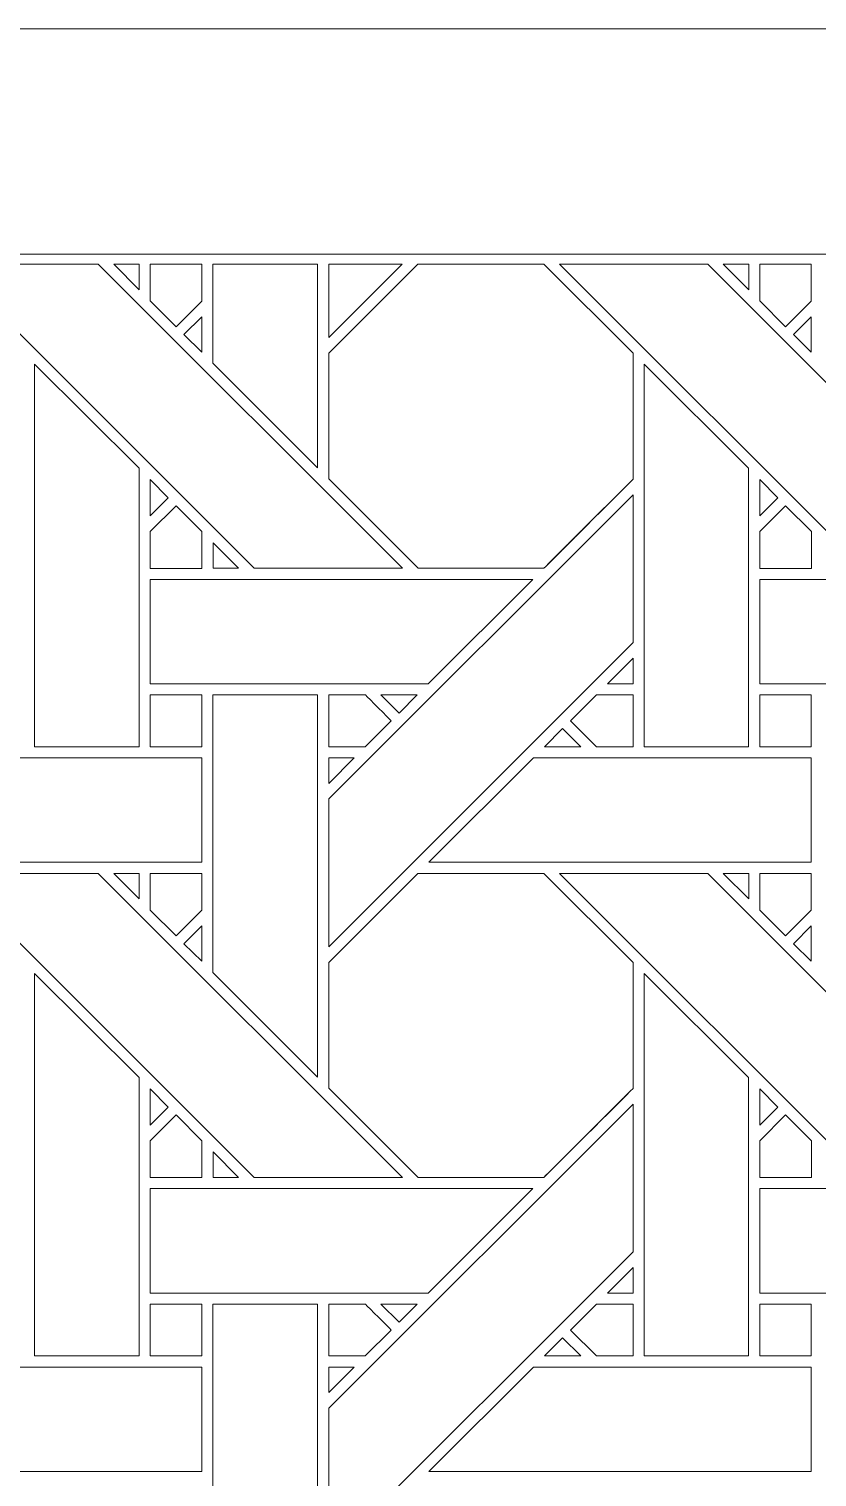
# Model space of a CAD drawing. Header units: inches. Extents: x 7.38 to 17.38, y 6.59 to 11.59.
# Drawn here: x 13.577 to 14.804, y 9.34 to 11.595 of the extents above; entities that cross this region are included whole.
import ezdxf

# ---------------------------------------------------------------- set-up
doc = ezdxf.new("R2010")
doc.units = ezdxf.units.IN
doc.header["$MEASUREMENT"] = 0
doc.layers.add('Design', color=7, linetype='Continuous', lineweight=0)

msp = doc.modelspace()

# ---------------------------------------------------------------- linework, layer by layer
at = {"layer": 'Design'}
for points, knots in [([(7.3829, 11.5948), (7.3829, 11.5948), (7.3829, 6.5948), (7.3829, 6.5948), (7.3829, 6.5948), (17.3829, 6.5948), (17.3829, 6.5948), (17.3829, 6.5948), (17.3829, 11.5948), (17.3829, 11.5948), (17.3829, 11.5948), (7.3829, 11.5948), (7.3829, 11.5948)], [0, 0, 0, 0, 1, 1, 1, 2, 2, 2, 3, 3, 3, 4, 4, 4, 4]), ([(7.7229, 11.2442), (7.7229, 11.2442), (7.7229, 6.9453), (7.7229, 6.9453), (7.7229, 6.9453), (17.0428, 6.9453), (17.0428, 6.9453), (17.0428, 6.9453), (17.0428, 11.2442), (17.0428, 11.2442), (17.0428, 11.2442), (7.7229, 11.2442), (7.7229, 11.2442)], [0, 0, 0, 0, 1, 1, 1, 2, 2, 2, 3, 3, 3, 4, 4, 4, 4]), ([(14.1585, 10.7549), (14.1585, 10.7549), (13.9275, 10.7549), (13.9275, 10.7549), (13.9275, 10.7549), (13.4539, 11.2285), (13.4539, 11.2285), (13.4539, 11.2285), (13.6849, 11.2285), (13.6849, 11.2285), (13.6849, 11.2285), (14.1585, 10.7549), (14.1585, 10.7549)], [0, 0, 0, 0, 1, 1, 1, 2, 2, 2, 3, 3, 3, 4, 4, 4, 4]), ([(13.709, 11.2285), (13.709, 11.2285), (13.7484, 11.2285), (13.7484, 11.2285), (13.7484, 11.2285), (13.7484, 11.1887), (13.7484, 11.1887), (13.7484, 11.1887), (13.709, 11.2285), (13.709, 11.2285)], [0, 0, 0, 0, 1, 1, 1, 2, 2, 2, 3, 3, 3, 3]), ([(13.8459, 11.2286), (13.8459, 11.2286), (13.8459, 11.171), (13.8459, 11.171), (13.8459, 11.171), (13.8059, 11.131), (13.8059, 11.131), (13.8059, 11.131), (13.7656, 11.1714), (13.7656, 11.1714), (13.7656, 11.1714), (13.7656, 11.2286), (13.7656, 11.2286), (13.7656, 11.2286), (13.8459, 11.2286), (13.8459, 11.2286)], [0, 0, 0, 0, 1, 1, 1, 2, 2, 2, 3, 3, 3, 4, 4, 4, 5, 5, 5, 5]), ([(13.8459, 11.2286), (13.8459, 11.2286), (13.8459, 11.171), (13.8459, 11.171), (13.8459, 11.171), (13.8059, 11.131), (13.8059, 11.131), (13.8059, 11.131), (13.7656, 11.1714), (13.7656, 11.1714), (13.7656, 11.1714), (13.7656, 11.2286), (13.7656, 11.2286), (13.7656, 11.2286), (13.8459, 11.2286), (13.8459, 11.2286)], [0, 0, 0, 0, 1, 1, 1, 2, 2, 2, 3, 3, 3, 4, 4, 4, 5, 5, 5, 5]), ([(14.0263, 11.2286), (14.0263, 11.2286), (14.0263, 10.9113), (14.0263, 10.9113), (14.0263, 10.9113), (13.8634, 11.0742), (13.8634, 11.0742), (13.8634, 11.0742), (13.8634, 11.2286), (13.8634, 11.2286), (13.8634, 11.2286), (14.0263, 11.2286), (14.0263, 11.2286)], [0, 0, 0, 0, 1, 1, 1, 2, 2, 2, 3, 3, 3, 4, 4, 4, 4]), ([(14.0435, 11.1142), (14.0435, 11.1142), (14.0435, 11.2286), (14.0435, 11.2286), (14.0435, 11.2286), (14.1579, 11.2286), (14.1579, 11.2286), (14.1579, 11.2286), (14.0435, 11.1142), (14.0435, 11.1142)], [0, 0, 0, 0, 1, 1, 1, 2, 2, 2, 3, 3, 3, 3]), ([(14.5172, 10.8936), (14.4994, 10.8757), (14.3874, 10.7639), (14.3785, 10.7549), (14.3785, 10.7549), (14.1827, 10.7549), (14.1827, 10.7549), (14.1827, 10.7549), (14.0435, 10.8942), (14.0435, 10.8942), (14.0435, 10.8942), (14.0435, 11.0898), (14.0435, 11.0898), (14.0435, 11.0898), (14.1822, 11.2285), (14.1822, 11.2285), (14.1822, 11.2285), (14.3784, 11.2285), (14.3784, 11.2285), (14.3784, 11.2285), (14.5172, 11.0898), (14.5172, 11.0898), (14.5172, 11.0898), (14.5172, 10.8936), (14.5172, 10.8936)], [0, 0, 0, 0, 1, 1, 1, 2, 2, 2, 3, 3, 3, 4, 4, 4, 5, 5, 5, 6, 6, 6, 7, 7, 7, 8, 8, 8, 8]), ([(14.3784, 11.2285), (14.3784, 11.2285), (14.5172, 11.0898), (14.5172, 11.0898), (14.5172, 11.0898), (14.5172, 10.8936), (14.5172, 10.8936), (14.4988, 10.8751), (14.387, 10.7635), (14.3785, 10.7549), (14.3785, 10.7549), (14.1827, 10.7549), (14.1827, 10.7549), (14.1827, 10.7549), (14.0435, 10.8942), (14.0435, 10.8942), (14.0435, 10.8942), (14.0435, 11.0898), (14.0435, 11.0898), (14.0435, 11.0898), (14.1822, 11.2285), (14.1822, 11.2285), (14.1822, 11.2285), (14.3784, 11.2285), (14.3784, 11.2285)], [0, 0, 0, 0, 1, 1, 1, 2, 2, 2, 3, 3, 3, 4, 4, 4, 5, 5, 5, 6, 6, 6, 7, 7, 7, 8, 8, 8, 8]), ([(15.1072, 10.7549), (15.1072, 10.7549), (14.8762, 10.7549), (14.8762, 10.7549), (14.8762, 10.7549), (14.4026, 11.2285), (14.4026, 11.2285), (14.4026, 11.2285), (14.6336, 11.2285), (14.6336, 11.2285), (14.6336, 11.2285), (15.1072, 10.7549), (15.1072, 10.7549)], [0, 0, 0, 0, 1, 1, 1, 2, 2, 2, 3, 3, 3, 4, 4, 4, 4]), ([(14.6577, 11.2285), (14.6577, 11.2285), (14.6972, 11.2285), (14.6972, 11.2285), (14.6972, 11.2285), (14.6972, 11.1887), (14.6972, 11.1887), (14.6972, 11.1887), (14.6577, 11.2285), (14.6577, 11.2285)], [0, 0, 0, 0, 1, 1, 1, 2, 2, 2, 3, 3, 3, 3]), ([(14.7946, 11.2286), (14.7946, 11.2286), (14.7946, 11.171), (14.7946, 11.171), (14.7946, 11.171), (14.7547, 11.131), (14.7547, 11.131), (14.7547, 11.131), (14.7144, 11.1714), (14.7144, 11.1714), (14.7144, 11.1714), (14.7144, 11.2286), (14.7144, 11.2286), (14.7144, 11.2286), (14.7946, 11.2286), (14.7946, 11.2286)], [0, 0, 0, 0, 1, 1, 1, 2, 2, 2, 3, 3, 3, 4, 4, 4, 5, 5, 5, 5]), ([(14.7946, 11.2286), (14.7946, 11.2286), (14.7946, 11.171), (14.7946, 11.171), (14.7946, 11.171), (14.7547, 11.131), (14.7547, 11.131), (14.7547, 11.131), (14.7144, 11.1714), (14.7144, 11.1714), (14.7144, 11.1714), (14.7144, 11.2286), (14.7144, 11.2286), (14.7144, 11.2286), (14.7946, 11.2286), (14.7946, 11.2286)], [0, 0, 0, 0, 1, 1, 1, 2, 2, 2, 3, 3, 3, 4, 4, 4, 5, 5, 5, 5]), ([(13.8181, 11.1189), (13.8181, 11.1189), (13.8459, 11.1467), (13.8459, 11.1467), (13.8459, 11.1467), (13.8459, 11.0915), (13.8459, 11.0915), (13.8459, 11.0915), (13.8181, 11.1189), (13.8181, 11.1189)], [0, 0, 0, 0, 1, 1, 1, 2, 2, 2, 3, 3, 3, 3]), ([(14.7669, 11.1189), (14.7669, 11.1189), (14.7946, 11.1467), (14.7946, 11.1467), (14.7946, 11.1467), (14.7946, 11.0915), (14.7946, 11.0915), (14.7946, 11.0915), (14.7669, 11.1189), (14.7669, 11.1189)], [0, 0, 0, 0, 1, 1, 1, 2, 2, 2, 3, 3, 3, 3]), ([(13.5856, 10.4769), (13.5856, 10.4769), (13.5856, 11.0727), (13.5856, 11.0727), (13.5856, 11.0727), (13.7483, 10.9106), (13.7483, 10.9106), (13.7483, 10.9106), (13.7483, 10.4769), (13.7483, 10.4769), (13.7483, 10.4769), (13.5856, 10.4769), (13.5856, 10.4769)], [0, 0, 0, 0, 1, 1, 1, 2, 2, 2, 3, 3, 3, 4, 4, 4, 4]), ([(14.5343, 10.4769), (14.5343, 10.4769), (14.5343, 11.0727), (14.5343, 11.0727), (14.5343, 11.0727), (14.6971, 10.9106), (14.6971, 10.9106), (14.6971, 10.9106), (14.6971, 10.4769), (14.6971, 10.4769), (14.6971, 10.4769), (14.5343, 10.4769), (14.5343, 10.4769)], [0, 0, 0, 0, 1, 1, 1, 2, 2, 2, 3, 3, 3, 4, 4, 4, 4]), ([(13.7656, 10.8363), (13.7656, 10.8363), (13.7656, 10.8931), (13.7656, 10.8931), (13.7656, 10.8931), (13.7938, 10.8645), (13.7938, 10.8645), (13.7938, 10.8645), (13.7656, 10.8363), (13.7656, 10.8363)], [0, 0, 0, 0, 1, 1, 1, 2, 2, 2, 3, 3, 3, 3]), ([(14.7144, 10.8363), (14.7144, 10.8363), (14.7144, 10.8931), (14.7144, 10.8931), (14.7144, 10.8931), (14.7426, 10.8645), (14.7426, 10.8645), (14.7426, 10.8645), (14.7144, 10.8363), (14.7144, 10.8363)], [0, 0, 0, 0, 1, 1, 1, 2, 2, 2, 3, 3, 3, 3]), ([(13.7656, 10.7547), (13.7656, 10.7547), (13.7656, 10.812), (13.7656, 10.812), (13.7656, 10.812), (13.806, 10.8523), (13.806, 10.8523), (13.806, 10.8523), (13.8463, 10.812), (13.8463, 10.812), (13.8463, 10.812), (13.8463, 10.7547), (13.8463, 10.7547), (13.8463, 10.7547), (13.7656, 10.7547), (13.7656, 10.7547)], [0, 0, 0, 0, 1, 1, 1, 2, 2, 2, 3, 3, 3, 4, 4, 4, 5, 5, 5, 5]), ([(13.806, 10.8523), (13.806, 10.8523), (13.8463, 10.812), (13.8463, 10.812), (13.8463, 10.812), (13.8463, 10.7547), (13.8463, 10.7547), (13.8463, 10.7547), (13.7656, 10.7547), (13.7656, 10.7547), (13.7656, 10.7547), (13.7656, 10.812), (13.7656, 10.812), (13.7656, 10.812), (13.806, 10.8523), (13.806, 10.8523)], [0, 0, 0, 0, 1, 1, 1, 2, 2, 2, 3, 3, 3, 4, 4, 4, 5, 5, 5, 5]), ([(14.5172, 10.6391), (14.5172, 10.6391), (14.0435, 10.1655), (14.0435, 10.1655), (14.0435, 10.1655), (14.0435, 10.3956), (14.0435, 10.3956), (14.0435, 10.3956), (14.5172, 10.8692), (14.5172, 10.8692), (14.5172, 10.8692), (14.5172, 10.6391), (14.5172, 10.6391)], [0, 0, 0, 0, 1, 1, 1, 2, 2, 2, 3, 3, 3, 4, 4, 4, 4]), ([(14.7144, 10.7547), (14.7144, 10.7547), (14.7144, 10.812), (14.7144, 10.812), (14.7144, 10.812), (14.7547, 10.8523), (14.7547, 10.8523), (14.7547, 10.8523), (14.795, 10.812), (14.795, 10.812), (14.795, 10.812), (14.795, 10.7547), (14.795, 10.7547), (14.795, 10.7547), (14.7144, 10.7547), (14.7144, 10.7547)], [0, 0, 0, 0, 1, 1, 1, 2, 2, 2, 3, 3, 3, 4, 4, 4, 5, 5, 5, 5]), ([(14.7547, 10.8523), (14.7547, 10.8523), (14.795, 10.812), (14.795, 10.812), (14.795, 10.812), (14.795, 10.7547), (14.795, 10.7547), (14.795, 10.7547), (14.7144, 10.7547), (14.7144, 10.7547), (14.7144, 10.7547), (14.7144, 10.812), (14.7144, 10.812), (14.7144, 10.812), (14.7547, 10.8523), (14.7547, 10.8523)], [0, 0, 0, 0, 1, 1, 1, 2, 2, 2, 3, 3, 3, 4, 4, 4, 5, 5, 5, 5]), ([(13.8635, 10.7549), (13.8635, 10.7549), (13.8635, 10.7947), (13.8635, 10.7947), (13.8635, 10.7947), (13.9033, 10.7549), (13.9033, 10.7549), (13.9033, 10.7549), (13.8635, 10.7549), (13.8635, 10.7549)], [0, 0, 0, 0, 1, 1, 1, 2, 2, 2, 3, 3, 3, 3]), ([(14.3613, 10.7376), (14.3613, 10.7376), (14.1986, 10.5749), (14.1986, 10.5749), (14.1986, 10.5749), (13.7656, 10.5749), (13.7656, 10.5749), (13.7656, 10.5749), (13.7656, 10.7376), (13.7656, 10.7376), (13.7656, 10.7376), (14.3613, 10.7376), (14.3613, 10.7376)], [0, 0, 0, 0, 1, 1, 1, 2, 2, 2, 3, 3, 3, 4, 4, 4, 4]), ([(15.3101, 10.7376), (15.3101, 10.7376), (15.1473, 10.5749), (15.1473, 10.5749), (15.1473, 10.5749), (14.7144, 10.5749), (14.7144, 10.5749), (14.7144, 10.5749), (14.7144, 10.7376), (14.7144, 10.7376), (14.7144, 10.7376), (15.3101, 10.7376), (15.3101, 10.7376)], [0, 0, 0, 0, 1, 1, 1, 2, 2, 2, 3, 3, 3, 4, 4, 4, 4]), ([(14.4774, 10.575), (14.4774, 10.575), (14.5172, 10.6147), (14.5172, 10.6147), (14.5172, 10.6147), (14.5172, 10.575), (14.5172, 10.575), (14.5172, 10.575), (14.4774, 10.575), (14.4774, 10.575)], [0, 0, 0, 0, 1, 1, 1, 2, 2, 2, 3, 3, 3, 3]), ([(13.8459, 10.5577), (13.8459, 10.5577), (13.8459, 10.4769), (13.8459, 10.4769), (13.8459, 10.4769), (13.7656, 10.4769), (13.7656, 10.4769), (13.7656, 10.4769), (13.7656, 10.5577), (13.7656, 10.5577), (13.7656, 10.5577), (13.8459, 10.5577), (13.8459, 10.5577)], [0, 0, 0, 0, 1, 1, 1, 2, 2, 2, 3, 3, 3, 4, 4, 4, 4]), ([(13.8459, 10.5577), (13.8459, 10.5577), (13.8459, 10.4769), (13.8459, 10.4769), (13.8459, 10.4769), (13.7656, 10.4769), (13.7656, 10.4769), (13.7656, 10.4769), (13.7656, 10.5577), (13.7656, 10.5577), (13.7656, 10.5577), (13.8459, 10.5577), (13.8459, 10.5577)], [0, 0, 0, 0, 1, 1, 1, 2, 2, 2, 3, 3, 3, 4, 4, 4, 4]), ([(13.8634, 10.1255), (13.8634, 10.1255), (13.8634, 10.5577), (13.8634, 10.5577), (13.8634, 10.5577), (14.0263, 10.5577), (14.0263, 10.5577), (14.0263, 10.5577), (14.0263, 9.9626), (14.0263, 9.9626), (14.0263, 9.9626), (13.8634, 10.1255), (13.8634, 10.1255)], [0, 0, 0, 0, 1, 1, 1, 2, 2, 2, 3, 3, 3, 4, 4, 4, 4]), ([(14.1006, 10.5577), (14.1057, 10.5526), (14.1365, 10.5218), (14.1409, 10.5173), (14.1409, 10.5173), (14.1005, 10.4769), (14.1005, 10.4769), (14.1005, 10.4769), (14.0435, 10.4769), (14.0435, 10.4769), (14.0435, 10.4769), (14.0435, 10.5577), (14.0435, 10.5577), (14.0435, 10.5577), (14.1006, 10.5577), (14.1006, 10.5577)], [0, 0, 0, 0, 1, 1, 1, 2, 2, 2, 3, 3, 3, 4, 4, 4, 5, 5, 5, 5]), ([(14.1409, 10.5173), (14.1409, 10.5173), (14.1005, 10.4769), (14.1005, 10.4769), (14.1005, 10.4769), (14.0435, 10.4769), (14.0435, 10.4769), (14.0435, 10.4769), (14.0435, 10.5577), (14.0435, 10.5577), (14.0435, 10.5577), (14.1006, 10.5577), (14.1006, 10.5577), (14.1057, 10.5526), (14.1365, 10.5218), (14.1409, 10.5173)], [0, 0, 0, 0, 1, 1, 1, 2, 2, 2, 3, 3, 3, 4, 4, 4, 5, 5, 5, 5]), ([(14.1249, 10.5577), (14.1249, 10.5577), (14.1814, 10.5577), (14.1814, 10.5577), (14.1814, 10.5577), (14.1531, 10.5295), (14.1531, 10.5295), (14.1531, 10.5295), (14.1249, 10.5577), (14.1249, 10.5577)], [0, 0, 0, 0, 1, 1, 1, 2, 2, 2, 3, 3, 3, 3]), ([(14.5172, 10.5577), (14.5172, 10.5577), (14.5172, 10.4769), (14.5172, 10.4769), (14.5172, 10.4769), (14.4601, 10.4769), (14.4601, 10.4769), (14.4601, 10.4769), (14.4197, 10.5173), (14.4197, 10.5173), (14.4197, 10.5173), (14.4601, 10.5577), (14.4601, 10.5577), (14.4601, 10.5577), (14.5172, 10.5577), (14.5172, 10.5577)], [0, 0, 0, 0, 1, 1, 1, 2, 2, 2, 3, 3, 3, 4, 4, 4, 5, 5, 5, 5]), ([(14.5172, 10.4769), (14.5172, 10.4769), (14.4601, 10.4769), (14.4601, 10.4769), (14.4601, 10.4769), (14.4197, 10.5173), (14.4197, 10.5173), (14.4197, 10.5173), (14.4601, 10.5577), (14.4601, 10.5577), (14.4601, 10.5577), (14.5172, 10.5577), (14.5172, 10.5577), (14.5172, 10.5577), (14.5172, 10.4769), (14.5172, 10.4769)], [0, 0, 0, 0, 1, 1, 1, 2, 2, 2, 3, 3, 3, 4, 4, 4, 5, 5, 5, 5]), ([(14.7946, 10.5577), (14.7946, 10.5577), (14.7946, 10.4769), (14.7946, 10.4769), (14.7946, 10.4769), (14.7144, 10.4769), (14.7144, 10.4769), (14.7144, 10.4769), (14.7144, 10.5577), (14.7144, 10.5577), (14.7144, 10.5577), (14.7946, 10.5577), (14.7946, 10.5577)], [0, 0, 0, 0, 1, 1, 1, 2, 2, 2, 3, 3, 3, 4, 4, 4, 4]), ([(14.7144, 10.4769), (14.7144, 10.4769), (14.7144, 10.5577), (14.7144, 10.5577), (14.7144, 10.5577), (14.7946, 10.5577), (14.7946, 10.5577), (14.7946, 10.5577), (14.7946, 10.4769), (14.7946, 10.4769), (14.7946, 10.4769), (14.7144, 10.4769), (14.7144, 10.4769)], [0, 0, 0, 0, 1, 1, 1, 2, 2, 2, 3, 3, 3, 4, 4, 4, 4]), ([(14.3793, 10.4769), (14.3793, 10.4769), (14.4076, 10.5052), (14.4076, 10.5052), (14.4076, 10.5052), (14.4358, 10.4769), (14.4358, 10.4769), (14.4358, 10.4769), (14.3793, 10.4769), (14.3793, 10.4769)], [0, 0, 0, 0, 1, 1, 1, 2, 2, 2, 3, 3, 3, 3]), ([(13.8459, 10.4598), (13.8459, 10.4598), (13.8459, 10.297), (13.8459, 10.297), (13.8459, 10.297), (13.2506, 10.297), (13.2506, 10.297), (13.2506, 10.297), (13.4135, 10.4598), (13.4135, 10.4598), (13.4135, 10.4598), (13.8459, 10.4598), (13.8459, 10.4598)], [0, 0, 0, 0, 1, 1, 1, 2, 2, 2, 3, 3, 3, 4, 4, 4, 4]), ([(14.0833, 10.4598), (14.0833, 10.4598), (14.0435, 10.4199), (14.0435, 10.4199), (14.0435, 10.4199), (14.0435, 10.4598), (14.0435, 10.4598), (14.0435, 10.4598), (14.0833, 10.4598), (14.0833, 10.4598)], [0, 0, 0, 0, 1, 1, 1, 2, 2, 2, 3, 3, 3, 3]), ([(14.7946, 10.4598), (14.7946, 10.4598), (14.7946, 10.297), (14.7946, 10.297), (14.7946, 10.297), (14.1993, 10.297), (14.1993, 10.297), (14.1993, 10.297), (14.3622, 10.4598), (14.3622, 10.4598), (14.3622, 10.4598), (14.7946, 10.4598), (14.7946, 10.4598)], [0, 0, 0, 0, 1, 1, 1, 2, 2, 2, 3, 3, 3, 4, 4, 4, 4]), ([(14.1585, 9.8062), (14.1585, 9.8062), (13.9275, 9.8062), (13.9275, 9.8062), (13.9275, 9.8062), (13.4539, 10.2798), (13.4539, 10.2798), (13.4539, 10.2798), (13.6849, 10.2798), (13.6849, 10.2798), (13.6849, 10.2798), (14.1585, 9.8062), (14.1585, 9.8062)], [0, 0, 0, 0, 1, 1, 1, 2, 2, 2, 3, 3, 3, 4, 4, 4, 4]), ([(13.709, 10.2798), (13.709, 10.2798), (13.7484, 10.2798), (13.7484, 10.2798), (13.7484, 10.2798), (13.7484, 10.24), (13.7484, 10.24), (13.7484, 10.24), (13.709, 10.2798), (13.709, 10.2798)], [0, 0, 0, 0, 1, 1, 1, 2, 2, 2, 3, 3, 3, 3]), ([(13.8459, 10.2798), (13.8459, 10.2798), (13.8459, 10.2222), (13.8459, 10.2222), (13.8459, 10.2222), (13.8059, 10.1823), (13.8059, 10.1823), (13.8059, 10.1823), (13.7656, 10.2226), (13.7656, 10.2226), (13.7656, 10.2226), (13.7656, 10.2798), (13.7656, 10.2798), (13.7656, 10.2798), (13.8459, 10.2798), (13.8459, 10.2798)], [0, 0, 0, 0, 1, 1, 1, 2, 2, 2, 3, 3, 3, 4, 4, 4, 5, 5, 5, 5]), ([(13.8459, 10.2222), (13.8459, 10.2222), (13.8059, 10.1823), (13.8059, 10.1823), (13.8059, 10.1823), (13.7656, 10.2226), (13.7656, 10.2226), (13.7656, 10.2226), (13.7656, 10.2798), (13.7656, 10.2798), (13.7656, 10.2798), (13.8459, 10.2798), (13.8459, 10.2798), (13.8459, 10.2798), (13.8459, 10.2222), (13.8459, 10.2222)], [0, 0, 0, 0, 1, 1, 1, 2, 2, 2, 3, 3, 3, 4, 4, 4, 5, 5, 5, 5]), ([(14.1822, 10.2798), (14.1822, 10.2798), (14.3784, 10.2798), (14.3784, 10.2798), (14.3784, 10.2798), (14.5172, 10.1411), (14.5172, 10.1411), (14.5172, 10.1411), (14.5172, 9.9449), (14.5172, 9.9449), (14.4994, 9.9269), (14.3874, 9.8152), (14.3784, 9.8062), (14.3784, 9.8062), (14.1827, 9.8062), (14.1827, 9.8062), (14.1827, 9.8062), (14.0435, 9.9454), (14.0435, 9.9454), (14.0435, 9.9454), (14.0435, 10.1411), (14.0435, 10.1411), (14.0435, 10.1411), (14.1822, 10.2798), (14.1822, 10.2798)], [0, 0, 0, 0, 1, 1, 1, 2, 2, 2, 3, 3, 3, 4, 4, 4, 5, 5, 5, 6, 6, 6, 7, 7, 7, 8, 8, 8, 8]), ([(14.5172, 10.1411), (14.5172, 10.1411), (14.5172, 9.9449), (14.5172, 9.9449), (14.499, 9.9265), (14.3871, 9.8149), (14.3784, 9.8062), (14.3784, 9.8062), (14.1827, 9.8062), (14.1827, 9.8062), (14.1827, 9.8062), (14.0435, 9.9454), (14.0435, 9.9454), (14.0435, 9.9454), (14.0435, 10.1411), (14.0435, 10.1411), (14.0435, 10.1411), (14.1822, 10.2798), (14.1822, 10.2798), (14.1822, 10.2798), (14.3784, 10.2798), (14.3784, 10.2798), (14.3784, 10.2798), (14.5172, 10.1411), (14.5172, 10.1411)], [0, 0, 0, 0, 1, 1, 1, 2, 2, 2, 3, 3, 3, 4, 4, 4, 5, 5, 5, 6, 6, 6, 7, 7, 7, 8, 8, 8, 8]), ([(15.1072, 9.8062), (15.1072, 9.8062), (14.8762, 9.8062), (14.8762, 9.8062), (14.8762, 9.8062), (14.4026, 10.2798), (14.4026, 10.2798), (14.4026, 10.2798), (14.6336, 10.2798), (14.6336, 10.2798), (14.6336, 10.2798), (15.1072, 9.8062), (15.1072, 9.8062)], [0, 0, 0, 0, 1, 1, 1, 2, 2, 2, 3, 3, 3, 4, 4, 4, 4]), ([(14.6577, 10.2798), (14.6577, 10.2798), (14.6972, 10.2798), (14.6972, 10.2798), (14.6972, 10.2798), (14.6972, 10.24), (14.6972, 10.24), (14.6972, 10.24), (14.6577, 10.2798), (14.6577, 10.2798)], [0, 0, 0, 0, 1, 1, 1, 2, 2, 2, 3, 3, 3, 3]), ([(14.7946, 10.2798), (14.7946, 10.2798), (14.7946, 10.2222), (14.7946, 10.2222), (14.7946, 10.2222), (14.7547, 10.1823), (14.7547, 10.1823), (14.7547, 10.1823), (14.7144, 10.2226), (14.7144, 10.2226), (14.7144, 10.2226), (14.7144, 10.2798), (14.7144, 10.2798), (14.7144, 10.2798), (14.7946, 10.2798), (14.7946, 10.2798)], [0, 0, 0, 0, 1, 1, 1, 2, 2, 2, 3, 3, 3, 4, 4, 4, 5, 5, 5, 5]), ([(14.7547, 10.1823), (14.7547, 10.1823), (14.7144, 10.2226), (14.7144, 10.2226), (14.7144, 10.2226), (14.7144, 10.2798), (14.7144, 10.2798), (14.7144, 10.2798), (14.7946, 10.2798), (14.7946, 10.2798), (14.7946, 10.2798), (14.7946, 10.2222), (14.7946, 10.2222), (14.7946, 10.2222), (14.7547, 10.1823), (14.7547, 10.1823)], [0, 0, 0, 0, 1, 1, 1, 2, 2, 2, 3, 3, 3, 4, 4, 4, 5, 5, 5, 5]), ([(13.8459, 10.198), (13.8459, 10.198), (13.8459, 10.1428), (13.8459, 10.1428), (13.8459, 10.1428), (13.8181, 10.1702), (13.8181, 10.1702), (13.8181, 10.1702), (13.8459, 10.198), (13.8459, 10.198)], [0, 0, 0, 0, 1, 1, 1, 2, 2, 2, 3, 3, 3, 3]), ([(14.7946, 10.198), (14.7946, 10.198), (14.7946, 10.1428), (14.7946, 10.1428), (14.7946, 10.1428), (14.7669, 10.1702), (14.7669, 10.1702), (14.7669, 10.1702), (14.7946, 10.198), (14.7946, 10.198)], [0, 0, 0, 0, 1, 1, 1, 2, 2, 2, 3, 3, 3, 3]), ([(13.5856, 9.5282), (13.5856, 9.5282), (13.5856, 10.124), (13.5856, 10.124), (13.5856, 10.124), (13.7483, 9.9619), (13.7483, 9.9619), (13.7483, 9.9619), (13.7483, 9.5282), (13.7483, 9.5282), (13.7483, 9.5282), (13.5856, 9.5282), (13.5856, 9.5282)], [0, 0, 0, 0, 1, 1, 1, 2, 2, 2, 3, 3, 3, 4, 4, 4, 4]), ([(14.5343, 9.5282), (14.5343, 9.5282), (14.5343, 10.124), (14.5343, 10.124), (14.5343, 10.124), (14.6971, 9.9619), (14.6971, 9.9619), (14.6971, 9.9619), (14.6971, 9.5282), (14.6971, 9.5282), (14.6971, 9.5282), (14.5343, 9.5282), (14.5343, 9.5282)], [0, 0, 0, 0, 1, 1, 1, 2, 2, 2, 3, 3, 3, 4, 4, 4, 4]), ([(13.7656, 9.8876), (13.7656, 9.8876), (13.7656, 9.9444), (13.7656, 9.9444), (13.7656, 9.9444), (13.7938, 9.9158), (13.7938, 9.9158), (13.7938, 9.9158), (13.7656, 9.8876), (13.7656, 9.8876)], [0, 0, 0, 0, 1, 1, 1, 2, 2, 2, 3, 3, 3, 3]), ([(14.7144, 9.8876), (14.7144, 9.8876), (14.7144, 9.9444), (14.7144, 9.9444), (14.7144, 9.9444), (14.7426, 9.9158), (14.7426, 9.9158), (14.7426, 9.9158), (14.7144, 9.8876), (14.7144, 9.8876)], [0, 0, 0, 0, 1, 1, 1, 2, 2, 2, 3, 3, 3, 3]), ([(13.7656, 9.8059), (13.7656, 9.8059), (13.7656, 9.8632), (13.7656, 9.8632), (13.7656, 9.8632), (13.806, 9.9036), (13.806, 9.9036), (13.806, 9.9036), (13.8463, 9.8632), (13.8463, 9.8632), (13.8463, 9.8632), (13.8463, 9.8059), (13.8463, 9.8059), (13.8463, 9.8059), (13.7656, 9.8059), (13.7656, 9.8059)], [0, 0, 0, 0, 1, 1, 1, 2, 2, 2, 3, 3, 3, 4, 4, 4, 5, 5, 5, 5]), ([(13.7717, 9.8693), (13.7717, 9.8693), (13.806, 9.9036), (13.806, 9.9036), (13.806, 9.9036), (13.8463, 9.8632), (13.8463, 9.8632), (13.8463, 9.8632), (13.8463, 9.8059), (13.8463, 9.8059), (13.8463, 9.8059), (13.7656, 9.8059), (13.7656, 9.8059), (13.7656, 9.8059), (13.7656, 9.8632), (13.7656, 9.8632), (13.7656, 9.8632), (13.7717, 9.8693), (13.7717, 9.8693)], [0, 0, 0, 0, 1, 1, 1, 2, 2, 2, 3, 3, 3, 4, 4, 4, 5, 5, 5, 6, 6, 6, 6]), ([(14.5172, 9.6904), (14.5172, 9.6904), (14.0435, 9.2167), (14.0435, 9.2167), (14.0435, 9.2167), (14.0435, 9.4468), (14.0435, 9.4468), (14.0435, 9.4468), (14.5172, 9.9204), (14.5172, 9.9204), (14.5172, 9.9204), (14.5172, 9.6904), (14.5172, 9.6904)], [0, 0, 0, 0, 1, 1, 1, 2, 2, 2, 3, 3, 3, 4, 4, 4, 4]), ([(14.7144, 9.8059), (14.7144, 9.8059), (14.7144, 9.8632), (14.7144, 9.8632), (14.7144, 9.8632), (14.7547, 9.9036), (14.7547, 9.9036), (14.7547, 9.9036), (14.795, 9.8632), (14.795, 9.8632), (14.795, 9.8632), (14.795, 9.8059), (14.795, 9.8059), (14.795, 9.8059), (14.7144, 9.8059), (14.7144, 9.8059)], [0, 0, 0, 0, 1, 1, 1, 2, 2, 2, 3, 3, 3, 4, 4, 4, 5, 5, 5, 5]), ([(14.7547, 9.9036), (14.7547, 9.9036), (14.795, 9.8632), (14.795, 9.8632), (14.795, 9.8632), (14.795, 9.8059), (14.795, 9.8059), (14.795, 9.8059), (14.7144, 9.8059), (14.7144, 9.8059), (14.7144, 9.8059), (14.7144, 9.8632), (14.7144, 9.8632), (14.7144, 9.8632), (14.7547, 9.9036), (14.7547, 9.9036)], [0, 0, 0, 0, 1, 1, 1, 2, 2, 2, 3, 3, 3, 4, 4, 4, 5, 5, 5, 5]), ([(13.8635, 9.8062), (13.8635, 9.8062), (13.8635, 9.846), (13.8635, 9.846), (13.8635, 9.846), (13.9033, 9.8062), (13.9033, 9.8062), (13.9033, 9.8062), (13.8635, 9.8062), (13.8635, 9.8062)], [0, 0, 0, 0, 1, 1, 1, 2, 2, 2, 3, 3, 3, 3]), ([(14.3613, 9.7889), (14.3613, 9.7889), (14.1986, 9.6262), (14.1986, 9.6262), (14.1986, 9.6262), (13.7656, 9.6262), (13.7656, 9.6262), (13.7656, 9.6262), (13.7656, 9.7889), (13.7656, 9.7889), (13.7656, 9.7889), (14.3613, 9.7889), (14.3613, 9.7889)], [0, 0, 0, 0, 1, 1, 1, 2, 2, 2, 3, 3, 3, 4, 4, 4, 4]), ([(15.3101, 9.7889), (15.3101, 9.7889), (15.1473, 9.6262), (15.1473, 9.6262), (15.1473, 9.6262), (14.7144, 9.6262), (14.7144, 9.6262), (14.7144, 9.6262), (14.7144, 9.7889), (14.7144, 9.7889), (14.7144, 9.7889), (15.3101, 9.7889), (15.3101, 9.7889)], [0, 0, 0, 0, 1, 1, 1, 2, 2, 2, 3, 3, 3, 4, 4, 4, 4]), ([(14.4774, 9.6262), (14.4774, 9.6262), (14.5172, 9.666), (14.5172, 9.666), (14.5172, 9.666), (14.5172, 9.6262), (14.5172, 9.6262), (14.5172, 9.6262), (14.4774, 9.6262), (14.4774, 9.6262)], [0, 0, 0, 0, 1, 1, 1, 2, 2, 2, 3, 3, 3, 3]), ([(13.8459, 9.5282), (13.8459, 9.5282), (13.7656, 9.5282), (13.7656, 9.5282), (13.7656, 9.5282), (13.7656, 9.609), (13.7656, 9.609), (13.7656, 9.609), (13.8459, 9.609), (13.8459, 9.609), (13.8459, 9.609), (13.8459, 9.5282), (13.8459, 9.5282)], [0, 0, 0, 0, 1, 1, 1, 2, 2, 2, 3, 3, 3, 4, 4, 4, 4]), ([(13.8459, 9.609), (13.8459, 9.609), (13.8459, 9.5282), (13.8459, 9.5282), (13.8459, 9.5282), (13.7656, 9.5282), (13.7656, 9.5282), (13.7656, 9.5282), (13.7656, 9.609), (13.7656, 9.609), (13.7656, 9.609), (13.8459, 9.609), (13.8459, 9.609)], [0, 0, 0, 0, 1, 1, 1, 2, 2, 2, 3, 3, 3, 4, 4, 4, 4]), ([(13.8634, 9.1768), (13.8634, 9.1768), (13.8634, 9.609), (13.8634, 9.609), (13.8634, 9.609), (14.0263, 9.609), (14.0263, 9.609), (14.0263, 9.609), (14.0263, 9.0138), (14.0263, 9.0138), (14.0263, 9.0138), (13.8634, 9.1768), (13.8634, 9.1768)], [0, 0, 0, 0, 1, 1, 1, 2, 2, 2, 3, 3, 3, 4, 4, 4, 4]), ([(14.1006, 9.609), (14.1057, 9.6038), (14.1365, 9.573), (14.1409, 9.5686), (14.1409, 9.5686), (14.1005, 9.5282), (14.1005, 9.5282), (14.1005, 9.5282), (14.0435, 9.5282), (14.0435, 9.5282), (14.0435, 9.5282), (14.0435, 9.609), (14.0435, 9.609), (14.0435, 9.609), (14.1006, 9.609), (14.1006, 9.609)], [0, 0, 0, 0, 1, 1, 1, 2, 2, 2, 3, 3, 3, 4, 4, 4, 5, 5, 5, 5]), ([(14.1409, 9.5686), (14.1409, 9.5686), (14.1005, 9.5282), (14.1005, 9.5282), (14.1005, 9.5282), (14.0435, 9.5282), (14.0435, 9.5282), (14.0435, 9.5282), (14.0435, 9.609), (14.0435, 9.609), (14.0435, 9.609), (14.1006, 9.609), (14.1006, 9.609), (14.1057, 9.6038), (14.1365, 9.573), (14.1409, 9.5686)], [0, 0, 0, 0, 1, 1, 1, 2, 2, 2, 3, 3, 3, 4, 4, 4, 5, 5, 5, 5]), ([(14.1249, 9.609), (14.1249, 9.609), (14.1814, 9.609), (14.1814, 9.609), (14.1814, 9.609), (14.1531, 9.5808), (14.1531, 9.5808), (14.1531, 9.5808), (14.1249, 9.609), (14.1249, 9.609)], [0, 0, 0, 0, 1, 1, 1, 2, 2, 2, 3, 3, 3, 3]), ([(14.5172, 9.609), (14.5172, 9.609), (14.5172, 9.5282), (14.5172, 9.5282), (14.5172, 9.5282), (14.4601, 9.5282), (14.4601, 9.5282), (14.4601, 9.5282), (14.4197, 9.5686), (14.4197, 9.5686), (14.4197, 9.5686), (14.4601, 9.609), (14.4601, 9.609), (14.4601, 9.609), (14.5172, 9.609), (14.5172, 9.609)], [0, 0, 0, 0, 1, 1, 1, 2, 2, 2, 3, 3, 3, 4, 4, 4, 5, 5, 5, 5]), ([(14.5172, 9.5282), (14.5172, 9.5282), (14.4601, 9.5282), (14.4601, 9.5282), (14.4601, 9.5282), (14.4197, 9.5686), (14.4197, 9.5686), (14.4197, 9.5686), (14.4601, 9.609), (14.4601, 9.609), (14.4601, 9.609), (14.5172, 9.609), (14.5172, 9.609), (14.5172, 9.609), (14.5172, 9.5282), (14.5172, 9.5282)], [0, 0, 0, 0, 1, 1, 1, 2, 2, 2, 3, 3, 3, 4, 4, 4, 5, 5, 5, 5]), ([(14.7946, 9.5282), (14.7946, 9.5282), (14.7144, 9.5282), (14.7144, 9.5282), (14.7144, 9.5282), (14.7144, 9.609), (14.7144, 9.609), (14.7144, 9.609), (14.7946, 9.609), (14.7946, 9.609), (14.7946, 9.609), (14.7946, 9.5282), (14.7946, 9.5282)], [0, 0, 0, 0, 1, 1, 1, 2, 2, 2, 3, 3, 3, 4, 4, 4, 4]), ([(14.7144, 9.5282), (14.7144, 9.5282), (14.7144, 9.609), (14.7144, 9.609), (14.7144, 9.609), (14.7946, 9.609), (14.7946, 9.609), (14.7946, 9.609), (14.7946, 9.5282), (14.7946, 9.5282), (14.7946, 9.5282), (14.7144, 9.5282), (14.7144, 9.5282)], [0, 0, 0, 0, 1, 1, 1, 2, 2, 2, 3, 3, 3, 4, 4, 4, 4]), ([(14.3793, 9.5282), (14.3793, 9.5282), (14.4076, 9.5564), (14.4076, 9.5564), (14.4076, 9.5564), (14.4358, 9.5282), (14.4358, 9.5282), (14.4358, 9.5282), (14.3793, 9.5282), (14.3793, 9.5282)], [0, 0, 0, 0, 1, 1, 1, 2, 2, 2, 3, 3, 3, 3]), ([(13.8459, 9.511), (13.8459, 9.511), (13.8459, 9.3482), (13.8459, 9.3482), (13.8459, 9.3482), (13.2506, 9.3482), (13.2506, 9.3482), (13.2506, 9.3482), (13.4135, 9.511), (13.4135, 9.511), (13.4135, 9.511), (13.8459, 9.511), (13.8459, 9.511)], [0, 0, 0, 0, 1, 1, 1, 2, 2, 2, 3, 3, 3, 4, 4, 4, 4]), ([(14.0833, 9.511), (14.0833, 9.511), (14.0435, 9.4712), (14.0435, 9.4712), (14.0435, 9.4712), (14.0435, 9.511), (14.0435, 9.511), (14.0435, 9.511), (14.0833, 9.511), (14.0833, 9.511)], [0, 0, 0, 0, 1, 1, 1, 2, 2, 2, 3, 3, 3, 3]), ([(14.7946, 9.511), (14.7946, 9.511), (14.7946, 9.3482), (14.7946, 9.3482), (14.7946, 9.3482), (14.1993, 9.3482), (14.1993, 9.3482), (14.1993, 9.3482), (14.3622, 9.511), (14.3622, 9.511), (14.3622, 9.511), (14.7946, 9.511), (14.7946, 9.511)], [0, 0, 0, 0, 1, 1, 1, 2, 2, 2, 3, 3, 3, 4, 4, 4, 4])]:
    msp.add_open_spline(points, degree=3, knots=knots, dxfattribs=at)

doc.saveas('drawing.dxf')
